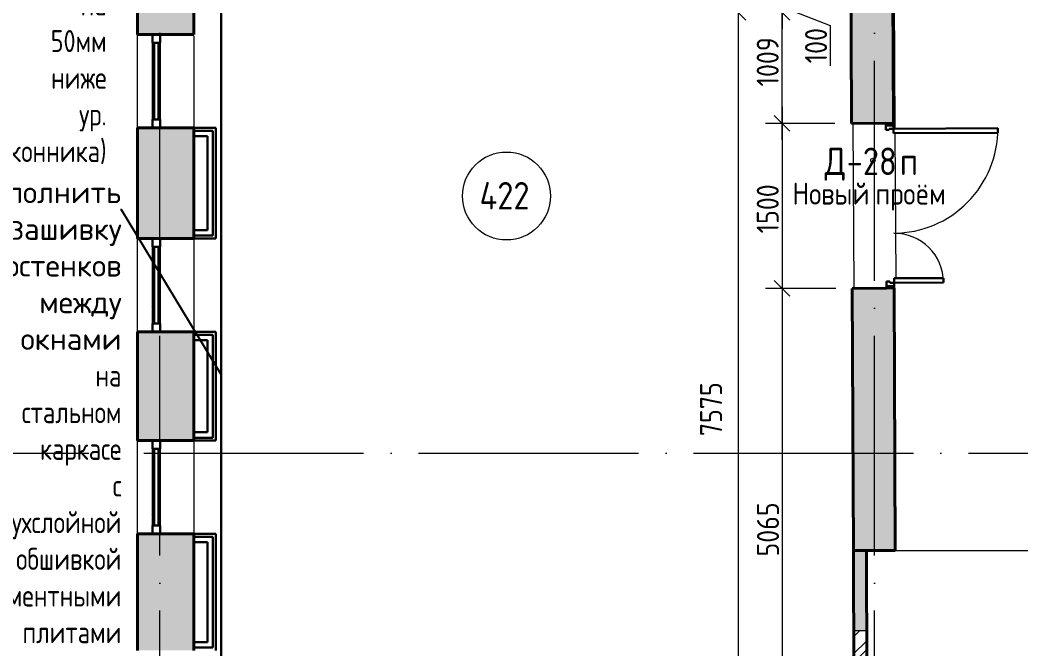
# Model space of a CAD drawing. Header units: millimetres. Extents: x 3050 to 430575, y -569542 to 36130.
# Drawn here: x 272209 to 281312, y -419146 to -413427 of the extents above; entities that cross this region are included whole.
import ezdxf
from ezdxf import colors
from ezdxf.entities.mleader import LeaderData, LeaderLine
from ezdxf.math import Vec2, Vec3

# ---------------------------------------------------------------- set-up
doc = ezdxf.new("R2010")
doc.units = ezdxf.units.MM
doc.linetypes.add('ADSK_Линия сетки', pattern=[25, 20, -2.5, 0, -2.5])
doc.linetypes.add('ADSK_Сверху', pattern=[4.5, 3, -1.5])
for name, color, linetype, lineweight in [('Витраж', 7, 'Continuous', 18), ('Двери', 7, 'Continuous', 18), ('Марки дверей', 7, 'Continuous', 20), ('Марки помещений', 7, 'Continuous', 20), ('Оси', 7, 'Continuous', 9), ('Панели витража', 7, 'Continuous', 18), ('Размеры', 7, 'Continuous', 9), ('Стены внутренние', 7, 'Continuous', 18), ('Стены наружные', 7, 'Continuous', 18), ('Стены штриховка', 7, 'Continuous', 18)]:
    doc.layers.add(name, color=color, linetype=linetype, lineweight=lineweight)
doc.layers.add('Линии', color=7, linetype='Continuous', lineweight=9, true_color=0x00a600)
doc.styles.add('GOST Common', font='GOST_Common.ttf', dxfattribs={"width": 0.9, "height": 200})
doc.styles.add('GOST Common_1', font='GOST_Common.ttf', dxfattribs={"width": 0.9, "height": 350})
doc.styles.add('GOST Common_2', font='GOST_Common.ttf', dxfattribs={"width": 0.9, "height": 250})
doc.dimstyles.new('ADSK_Основной_2_мм_Округление_до_1_мм_1', dxfattribs={"dimscale": 304.8, "dimtxt": 201.142999, "dimasz": 0.463911, "dimexe": 0.492126, "dimexo": 0.492126, "dimgap": 0.098425, "dimtad": 1, "dimdec": 0, "dimdsep": 46, "dimtxsty": 'GOST Common', "dimblk1": 'OBLIQUE', "dimblk2": 'OBLIQUE', "dimsah": 1, "dimcen": 0.09, "dimdle": 0.492126, "dimazin": 2, "dimtfac": 1, "dimtdec": 4, "dimtix": 1, "dimtmove": 1, "dimatfit": 3, "dimfxl": 1, "dimtvp": 1, "dimtolj": 1, "dimtzin": 0, "dimlwd": 20, "dimlwe": 20, "dimarcsym": 2})

# ---------------------------------------------------------------- blocks, each defined once
blk = doc.blocks.new('Прямоугольный импост - 70х20_56мм-1425354-04 План 4-го этажа маркировочный')
at = {"layer": 'Витраж', "color": 253, "linetype": 'ADSK_Сверху', "true_color": 0xaaaaaa}
for p, q in [((38946.9, 14814.6), (38876.9, 14814.6)), ((38876.9, 14738.6), (38876.9, 14814.6)), ((38946.9, 14738.6), (38946.9, 14814.6)), ((38876.9, 13964.6), (38876.9, 14040.6)), ((38946.9, 13964.6), (38946.9, 14040.6)), ((38876.9, 13964.6), (38946.9, 13964.6))]:
    blk.add_line(p, q, dxfattribs=at)
blk = doc.blocks.new('Прямоугольный импост - 70х20_56мм-1424848-04 План 4-го этажа маркировочный')
at = {"layer": 'Витраж', "color": 253, "linetype": 'ADSK_Сверху', "true_color": 0xaaaaaa}
for p, q in [((-76, 35), (0, 35)), ((0, 35), (0, -35)), ((0, -35), (-76, -35))]:
    blk.add_line(p, q, dxfattribs=at)
blk = doc.blocks.new('Прямоугольный импост - 70х20_56мм-1424849-04 План 4-го этажа маркировочный')
at = {"layer": 'Витраж', "color": 253, "linetype": 'ADSK_Сверху', "true_color": 0xaaaaaa}
for p, q in [((0, 35), (-76, 35)), ((0, -35), (0, 35)), ((-76, -35), (0, -35))]:
    blk.add_line(p, q, dxfattribs=at)
blk = doc.blocks.new('Прямоугольный импост - 70х60мм-V3-04 План 4-го этажа маркировочный')
at = {"layer": 'Витраж', "color": 253, "linetype": 'ADSK_Сверху', "true_color": 0xaaaaaa}
for p, q in [((38946.9, 14738.6), (38876.9, 14738.6)), ((38876.9, 14040.6), (38876.9, 14738.6)), ((38946.9, 14040.6), (38946.9, 14738.6)), ((38876.9, 14040.6), (38946.9, 14040.6))]:
    blk.add_line(p, q, dxfattribs=at)
blk = doc.blocks.new('Системная панель - _AR_Стекло_40мм_привязка по центру-V58-04 План 4-го этажа маркировочный')
at = {"layer": 'Панели витража', "lineweight": 30}
for p, q in [((349, 20), (-349, 20)), ((-349, 20), (-349, -20)), ((349, -20), (349, 20)), ((-349, -20), (349, -20))]:
    blk.add_line(p, q, dxfattribs=at)
blk = doc.blocks.new('Прямоугольный импост - 70х40_56мм-V36-04 План 4-го этажа маркировочный')
at = {"layer": 'Витраж'}
for p, q in [((38876.9, 14738.6), (38876.9, 14040.6)), ((38946.9, 14738.6), (38946.9, 14040.6))]:
    blk.add_line(p, q, dxfattribs=at)
blk = doc.blocks.new('Прямоугольный импост - 70х20_56мм-V59-04 План 4-го этажа маркировочный')
at = {"layer": 'Витраж', "lineweight": 30}
for p, q in [((-76, 35), (0, 35)), ((-76, -35), (-76, 35)), ((0, 35), (0, -35)), ((0, -35), (-76, -35))]:
    blk.add_line(p, q, dxfattribs=at)
blk = doc.blocks.new('Прямоугольный импост - 70х20_56мм-V60-04 План 4-го этажа маркировочный')
at = {"layer": 'Витраж', "lineweight": 30}
for p, q in [((0, 35), (-76, 35)), ((-76, 35), (-76, -35)), ((0, -35), (0, 35)), ((-76, -35), (0, -35))]:
    blk.add_line(p, q, dxfattribs=at)
blk = doc.blocks.new('AC_Дверь_Двупольная - Д-28п 1500х2200h-2309814-04 План 4-го этажа маркировочный')
at = {"layer": 'Двери', "lineweight": 30}
for p, q in [((-700, 1140), (-660, 1140)), ((-700, 190), (-700, 1140)), ((-660, 1140), (-660, 190)), ((700, 640), (660, 640)), ((660, 640), (660, 190)), ((700, 190), (700, 640)), ((-750, 190), (-730, 190)), ((-750, 120), (-750, 190)), ((-730, 190), (-700, 190)), ((-730, 120), (-730, 190)), ((-730, 190), (-730, 120)), ((-660, 190), (-700, 190)), ((-700, 190), (-700, 150)), ((660, 190), (700, 190)), ((730, 190), (700, 190)), ((700, 190), (700, 150)), ((730, 120), (730, 190)), ((750, 190), (730, 190)), ((730, 190), (730, 120)), ((750, 120), (750, 190)), ((-730, 120), (-750, 120)), ((-690, 120), (-730, 120)), ((-700, 150), (-690, 150)), ((-690, 150), (-690, 120)), ((700, 150), (690, 150)), ((690, 150), (690, 120)), ((690, 120), (730, 120)), ((730, 120), (750, 120))]:
    blk.add_line(p, q, dxfattribs=at)
at = {"layer": 'Двери'}
for centre, radius, start, end in [((-700, 190), 950, 360, 90), ((700, 190), 450, 90, 180)]:
    blk.add_arc(centre, radius, start, end, dxfattribs=at)
blk = doc.blocks.new('ADSK_Марка_Помещение_ОдноЗначение - Номер-247393-04 План 4-го этажа маркировочный')
at = {"layer": 'Марки помещений'}
blk.add_circle((0, 0), 4, dxfattribs=at)
blk = doc.blocks.new('ADSK_Марка_Дверь - Марка типа и комментарии-2020407-04 План 4-го этажа маркировочный')
at = {"layer": 'Марки дверей', "lineweight": 9}
blk.add_circle((0, 0), 0.2, dxfattribs=at)
blk = doc.blocks.new('_Oblique')
at = {"color": 0, "linetype": 'ByBlock', "lineweight": -2}
blk.add_line((-0.5, -0.5), (0.5, 0.5), dxfattribs=at)
blk = doc.blocks.new('*D12207')
at = {"layer": 'Defpoints', "color": 0, "transparency": 16777216}
for p in [(279764.3, -413256.9), (279139.7, -413356.9), (279768.1, -413356.9)]:
    blk.add_point(p, dxfattribs=at)
at = {"layer": 'Размеры', "color": 0, "lineweight": 20, "transparency": 16777216}
for p, q in [((279139.7, -413106.9), (279139.7, -413506.9)), ((279614.3, -413256.9), (278989.7, -413256.9)), ((279618.1, -413356.9), (278989.7, -413356.9)), ((279139.7, -413306.9), (279578.1, -413476.9)), ((279578.1, -413476.9), (279578.1, -413842.9))]:
    blk.add_line(p, q, dxfattribs=at)
at = {"layer": 'Размеры', "color": 0, "lineweight": 20, "transparency": 16777216, "xscale": 141.4, "yscale": 141.4, "zscale": 141.4}
for p, rotation in [((279139.7, -413256.9), 90), ((279139.7, -413356.9), 270)]:
    blk.add_blockref('_Oblique', p, dxfattribs=dict(at, rotation=rotation))
at = {"layer": 'Размеры', "color": 0, "transparency": 16777216, "insert": (279448.1, -413659.9), "char_height": 200, "attachment_point": 5, "rotation": 90, "style": 'GOST Common'}
blk.add_mtext('\\A1;100', dxfattribs=at)
blk = doc.blocks.new('*D12208')
at = {"layer": 'Defpoints', "color": 0, "transparency": 16777216}
for p in [(279768.1, -413356.9), (279138.5, -414366.3), (279768.1, -414366.3)]:
    blk.add_point(p, dxfattribs=at)
at = {"layer": 'Размеры', "color": 0, "lineweight": 20, "transparency": 16777216}
for p, q in [((279138.5, -413206.9), (279138.5, -414516.3)), ((279618.1, -413356.9), (278988.5, -413356.9)), ((279618.1, -414366.3), (278988.5, -414366.3))]:
    blk.add_line(p, q, dxfattribs=at)
at = {"layer": 'Размеры', "color": 0, "lineweight": 20, "transparency": 16777216, "xscale": 141.4, "yscale": 141.4, "zscale": 141.4}
for p, rotation in [((279138.5, -413356.9), 90), ((279138.5, -414366.3), 270)]:
    blk.add_blockref('_Oblique', p, dxfattribs=dict(at, rotation=rotation))
at = {"layer": 'Размеры', "color": 0, "transparency": 16777216, "insert": (279008.5, -413807), "char_height": 200, "attachment_point": 5, "rotation": 90, "style": 'GOST Common'}
blk.add_mtext('\\A1;1009', dxfattribs=at)
blk = doc.blocks.new('*D12209')
at = {"layer": 'Defpoints', "color": 0, "transparency": 16777216}
for p in [(279768.1, -414366.3), (279138.9, -415866.3), (279768.1, -415866.3)]:
    blk.add_point(p, dxfattribs=at)
at = {"layer": 'Размеры', "color": 0, "lineweight": 20, "transparency": 16777216}
for p, q in [((279138.9, -414216.3), (279138.9, -416016.3)), ((279618.1, -414366.3), (278988.9, -414366.3)), ((279618.1, -415866.3), (278988.9, -415866.3))]:
    blk.add_line(p, q, dxfattribs=at)
at = {"layer": 'Размеры', "color": 0, "lineweight": 20, "transparency": 16777216, "xscale": 141.4, "yscale": 141.4, "zscale": 141.4}
for p, rotation in [((279138.9, -414366.3), 90), ((279138.9, -415866.3), 270)]:
    blk.add_blockref('_Oblique', p, dxfattribs=dict(at, rotation=rotation))
at = {"layer": 'Размеры', "color": 0, "transparency": 16777216, "insert": (279008.9, -415143.4), "char_height": 200, "attachment_point": 5, "rotation": 90, "style": 'GOST Common'}
blk.add_mtext('\\A1;1500', dxfattribs=at)
blk = doc.blocks.new('*D12210')
at = {"layer": 'Defpoints', "color": 0, "transparency": 16777216}
for p in [(279778.1, -415866.4), (279138.9, -420931.6), (279794.7, -420931.6)]:
    blk.add_point(p, dxfattribs=at)
at = {"layer": 'Размеры', "color": 0, "lineweight": 20, "transparency": 16777216}
for p, q in [((279138.9, -415716.4), (279138.9, -421081.6)), ((279628.1, -415866.4), (278988.9, -415866.4)), ((279644.7, -420931.6), (278988.9, -420931.6))]:
    blk.add_line(p, q, dxfattribs=at)
at = {"layer": 'Размеры', "color": 0, "lineweight": 20, "transparency": 16777216, "xscale": 141.4, "yscale": 141.4, "zscale": 141.4}
for p, rotation in [((279138.9, -415866.4), 90), ((279138.9, -420931.6), 270)]:
    blk.add_blockref('_Oblique', p, dxfattribs=dict(at, rotation=rotation))
at = {"layer": 'Размеры', "color": 0, "transparency": 16777216, "insert": (279011.4, -418058.5), "char_height": 200, "attachment_point": 5, "rotation": 90, "style": 'GOST Common'}
blk.add_mtext('\\A1;5065', dxfattribs=at)
blk = doc.blocks.new('*D12222')
at = {"layer": 'Defpoints', "color": 0, "transparency": 16777216}
for p in [(279768.1, -413356.6), (278739.7, -420931.6), (279794.7, -420931.6)]:
    blk.add_point(p, dxfattribs=at)
at = {"layer": 'Размеры', "color": 0, "lineweight": 20, "transparency": 16777216}
for p, q in [((278739.7, -413206.6), (278739.7, -421081.6)), ((279618.1, -413356.6), (278589.7, -413356.6)), ((279644.7, -420931.6), (278589.7, -420931.6))]:
    blk.add_line(p, q, dxfattribs=at)
at = {"layer": 'Размеры', "color": 0, "lineweight": 20, "transparency": 16777216, "xscale": 141.4, "yscale": 141.4, "zscale": 141.4}
for p, rotation in [((278739.7, -413356.6), 90), ((278739.7, -420931.6), 270)]:
    blk.add_blockref('_Oblique', p, dxfattribs=dict(at, rotation=rotation))
at = {"layer": 'Размеры', "color": 0, "transparency": 16777216, "insert": (278493.9, -416965.2), "char_height": 200, "attachment_point": 5, "rotation": 90, "style": 'GOST Common'}
blk.add_mtext('\\A1;7575', dxfattribs=at)
blk = doc.blocks.new('*D12232')
at = {"layer": 'Defpoints', "color": 0, "transparency": 16777216}
for p in [(279907.6, -418249.9), (281718.9, -418249.9), (279914.4, -420803.5)]:
    blk.add_point(p, dxfattribs=at)
at = {"layer": 'Размеры', "color": 0, "lineweight": 20, "transparency": 16777216}
for p, q in [((281718.9, -420953.5), (281718.9, -418099.9)), ((280057.6, -418249.9), (281868.9, -418249.9)), ((280064.4, -420803.5), (281868.9, -420803.5))]:
    blk.add_line(p, q, dxfattribs=at)
at = {"layer": 'Размеры', "color": 0, "lineweight": 20, "transparency": 16777216, "xscale": 141.4, "yscale": 141.4, "zscale": 141.4}
for p, rotation in [((281718.9, -418249.9), 90), ((281718.9, -420803.5), 270)]:
    blk.add_blockref('_Oblique', p, dxfattribs=dict(at, rotation=rotation))
at = {"layer": 'Размеры', "color": 0, "transparency": 16777216, "insert": (281583.5, -419333.5), "char_height": 200, "attachment_point": 5, "rotation": 90, "style": 'GOST Common'}
blk.add_mtext('\\A1;2554', dxfattribs=at)

msp = doc.modelspace()

# ---------------------------------------------------------------- hatches: boundary and pattern name
at = {"layer": 'Стены внутренние', "true_color": 0xc0c0c0}
h = msp.add_hatch(color=9, dxfattribs=at)
h.paths.add_polyline_path([(279787.57, -418250.29), (280167.56, -418248.78), (280158.07, -415864.84), (279778.07, -415866.35), (279787.53, -418240.63)])
h.paths.add_polyline_path([(279772.1, -414366.36), (280152.1, -414364.85), (280145.14, -412615.71), (279765.14, -412617.22), (279772.1, -414364.85)])
h.paths.add_polyline_path([(279759.76, -411266.54), (280139.76, -411265.02), (280135.49, -410210.93), (279755.48, -410191.49), (279759.56, -411216.12)])
h = msp.add_hatch(color=9, dxfattribs=at)
h.paths.add_polyline_path([(279796.43, -421582.62), (279916.43, -421582.62), (279913.65, -420535.99), (279793.65, -420536.31), (279795.12, -421088.35)])
h.paths.add_polyline_path([(279789.5, -418978.31), (279909.5, -418977.99), (279907.56, -418249.92), (279787.57, -418250.24), (279789.5, -418977.99)])
at = {"layer": 'Стены внутренние', "lineweight": 9}
h = msp.add_hatch(dxfattribs=at)
h.set_pattern_fill('FP_2', color=256, style=0, pattern_type=2)
h.set_pattern_definition([(45, (279438.2, -430621.87), (-117.8655, 117.8655), []), (45, (279516.77, -430621.87), (-117.8655, 117.8655), [])])
h.paths.add_polyline_path([(279793.65, -420536.31), (279913.65, -420535.99), (279909.5, -418977.99), (279789.5, -418978.31), (279791.07, -419569.54)])
at = {"layer": 'Стены наружные', "true_color": 0xc0c0c0}
h = msp.add_hatch(color=9, dxfattribs=at)
h.paths.add_polyline_path([(273278.56, -421582.67), (273788.56, -421582.67), (273788.56, -420888.01), (273278.56, -420888.01), (273278.56, -421538.52)])
h.paths.add_polyline_path([(273278.56, -419158.01), (273788.56, -419158.01), (273788.56, -418099.49), (273278.56, -418099.49)])
h.paths.add_polyline_path([(273278.56, -417249.49), (273788.56, -417249.49), (273788.56, -416262.18), (273278.56, -416262.18)])
h.paths.add_polyline_path([(273278.56, -415412.18), (273788.56, -415412.18), (273788.56, -414408.18), (273278.56, -414408.18), (273278.56, -415013.15)])
h.paths.add_polyline_path([(273647.23, -413558.18), (273788.56, -413558.18), (273788.56, -412546.39), (273278.56, -412546.39), (273278.56, -413558.18), (273631.9, -413558.18)])
h.paths.add_polyline_path([(273278.56, -410816.39), (273788.56, -410816.39), (273788.56, -409646.86), (273650.85, -409646.86), (273650.85, -409700.93), (273278.56, -409700.93), (273278.56, -410456.72)])

# ---------------------------------------------------------------- linework, layer by layer
at = {"layer": 'Линии', "color": 8, "lineweight": 18, "true_color": 0x808080}
for p, q in [((280144.26, -411355.01), (280165.5, -414414.8)), ((279795.56, -415866.28), (279785.15, -414366.31)), ((280165.77, -414454.8), (280174.94, -415774.77))]:
    msp.add_line(p, q, dxfattribs=at)
at = {"layer": 'Оси', "linetype": 'ADSK_Линия сетки', "ltscale": 100}
for p, q in [((273479.52, -435797.51), (273479.52, -386200.07)), ((279979.52, -435797.51), (279979.52, -386200.07)), ((268333.38, -417365.13), (336561.32, -417365.13))]:
    msp.add_line(p, q, dxfattribs=at)
at = {"layer": 'Стены внутренние', "lineweight": 40}
for p, q in [((279764.34, -412416.53), (279768.44, -413446.18)), ((280152.1, -414364.85), (280144.34, -412415.02)), ((273788.56, -413448.18), (273788.56, -413558.18)), ((279768.93, -413568.18), (279768.45, -413448.18)), ((279768.93, -413570.18), (279772.1, -414366.36)), ((279772.1, -414366.36), (280082.1, -414365.13)), ((280088.07, -415865.12), (279778.07, -415866.35)), ((279778.07, -415866.35), (279787.57, -418250.29)), ((280167.56, -418248.78), (280158.07, -415864.84)), ((279787.57, -418250.29), (280167.56, -418248.78)), ((279907.56, -418249.92), (279787.57, -418250.24)), ((279787.57, -418250.24), (279794.75, -420951.53)), ((279916.43, -421582.62), (279907.56, -418249.92))]:
    msp.add_line(p, q, dxfattribs=at)
at = {"layer": 'Стены внутренние', "color": 32, "lineweight": 30, "true_color": 0xcd6928}
for p, q in [((274038.56, -418333.24), (274038.56, -413356.86)), ((273788.56, -414408.18), (273988.56, -414408.18)), ((273788.56, -414433.18), (273963.56, -414433.18)), ((273963.56, -415387.18), (273963.56, -414433.18)), ((273988.56, -415412.18), (273988.56, -414408.18)), ((273788.56, -414483.18), (273913.56, -414483.18)), ((273913.56, -415337.18), (273913.56, -414483.18)), ((273788.56, -415337.18), (273913.56, -415337.18)), ((273788.56, -415387.18), (273963.56, -415387.18)), ((273788.56, -415412.18), (273988.56, -415412.18)), ((273788.56, -416262.83), (273988.56, -416262.83)), ((273988.56, -417249.49), (273988.56, -416262.83)), ((273788.56, -416287.83), (273963.56, -416287.83)), ((273788.56, -416337.83), (273913.56, -416337.83)), ((273913.56, -417174.49), (273913.56, -416337.83)), ((273963.56, -417224.49), (273963.56, -416287.83)), ((274038.56, -421582.67), (274038.56, -416648.62)), ((273788.56, -417174.49), (273913.56, -417174.49)), ((273788.56, -417224.49), (273963.56, -417224.49)), ((273788.56, -417249.49), (273988.56, -417249.49)), ((273788.56, -418099.49), (273988.56, -418099.49)), ((273788.56, -418124.49), (273963.56, -418124.49)), ((273788.56, -418174.49), (273913.56, -418174.49)), ((273913.56, -419083.01), (273913.56, -418174.49)), ((273963.56, -419133.01), (273963.56, -418124.49)), ((273988.56, -419158.01), (273988.56, -418099.49)), ((273788.56, -419083.01), (273913.56, -419083.01)), ((273788.56, -419133.01), (273963.56, -419133.01))]:
    msp.add_line(p, q, dxfattribs=at)
at = {"layer": 'Стены внутренние'}
msp.add_line((279789.5, -418978.31), (279909.5, -418977.99), dxfattribs=at)
at = {"layer": 'Стены наружные', "lineweight": 40}
for p, q in [((273278.56, -412546.39), (273278.56, -413558.18)), ((273788.56, -413446.18), (273788.56, -412546.39)), ((273278.56, -413558.18), (273788.56, -413558.18)), ((273278.56, -414408.18), (273278.56, -415412.18)), ((273788.56, -414408.18), (273278.56, -414408.18)), ((273788.56, -415412.18), (273788.56, -414408.18)), ((273278.56, -415412.18), (273788.56, -415412.18)), ((273278.56, -416262.18), (273278.56, -417249.49)), ((273788.56, -416262.18), (273278.56, -416262.18)), ((273788.56, -417249.49), (273788.56, -416262.18)), ((273278.56, -417249.49), (273788.56, -417249.49)), ((273278.56, -418099.49), (273278.56, -419158.01)), ((273788.56, -418099.49), (273278.56, -418099.49)), ((273788.56, -419158.01), (273788.56, -418099.49))]:
    msp.add_line(p, q, dxfattribs=at)
at = {"layer": 'Стены наружные'}
for p, q in [((273278.56, -414408.18), (273278.56, -413558.18)), ((273788.56, -413570.18), (273788.56, -414408.18)), ((273278.56, -416262.18), (273278.56, -415412.18)), ((273788.56, -415412.18), (273788.56, -416262.18)), ((273278.56, -418099.49), (273278.56, -417249.49)), ((273788.56, -417249.49), (273788.56, -418099.49))]:
    msp.add_line(p, q, dxfattribs=at)
at = {"layer": 'Стены штриховка'}
for p, q in [((273788.56, -413446.18), (273788.56, -413448.18)), ((279768.45, -413448.18), (279768.44, -413446.18)), ((279768.93, -413570.18), (279768.93, -413568.18))]:
    msp.add_line(p, q, dxfattribs=at)

# ---------------------------------------------------------------- block references
at = {"layer": 'Витраж', "color": 253, "linetype": 'ADSK_Сверху', "true_color": 0xaaaaaa}
for name, p in [('Прямоугольный импост - 70х20_56мм-1425354-04 План 4-го этажа маркировочный', (234536.66, -428372.8)), ('Прямоугольный импост - 70х60мм-V3-04 План 4-го этажа маркировочный', (234536.66, -428372.8)), ('Прямоугольный импост - 70х20_56мм-1425354-04 План 4-го этажа маркировочный', (234536.66, -430226.8)), ('Прямоугольный импост - 70х60мм-V3-04 План 4-го этажа маркировочный', (234536.66, -430226.8)), ('Прямоугольный импост - 70х20_56мм-1425354-04 План 4-го этажа маркировочный', (234536.66, -432064.11)), ('Прямоугольный импост - 70х60мм-V3-04 План 4-го этажа маркировочный', (234536.66, -432064.11))]:
    msp.add_blockref(name, p, dxfattribs=at)
at = {"layer": 'Витраж', "color": 253, "linetype": 'ADSK_Сверху', "true_color": 0xaaaaaa, "extrusion": (0, 0, -1), "rotation": 90.00000000000007}
for p in [(-273448.56, -413558.18), (-273448.56, -415412.18), (-273448.56, -417249.49)]:
    msp.add_blockref('Прямоугольный импост - 70х20_56мм-1424848-04 План 4-го этажа маркировочный', p, dxfattribs=at)
at = {"layer": 'Витраж', "extrusion": (0, 0, -1), "rotation": 90.00000000000007}
for p in [(-273448.56, -413558.18), (-273448.56, -415412.18), (-273448.56, -417249.49)]:
    msp.add_blockref('Прямоугольный импост - 70х20_56мм-V59-04 План 4-го этажа маркировочный', p, dxfattribs=at)
at = {"layer": 'Витраж'}
for p in [(234536.66, -428372.8), (234536.66, -430226.8), (234536.66, -432064.11)]:
    msp.add_blockref('Прямоугольный импост - 70х40_56мм-V36-04 План 4-го этажа маркировочный', p, dxfattribs=at)
at = {"layer": 'Витраж', "color": 253, "linetype": 'ADSK_Сверху', "true_color": 0xaaaaaa, "rotation": 269.9999999999999}
for p in [(273448.56, -414408.18), (273448.56, -416262.18), (273448.56, -418099.49)]:
    msp.add_blockref('Прямоугольный импост - 70х20_56мм-1424849-04 План 4-го этажа маркировочный', p, dxfattribs=at)
at = {"layer": 'Витраж', "rotation": 269.9999999999999}
for p in [(273448.56, -414408.18), (273448.56, -416262.18), (273448.56, -418099.49)]:
    msp.add_blockref('Прямоугольный импост - 70х20_56мм-V60-04 План 4-го этажа маркировочный', p, dxfattribs=at)
at = {"layer": 'Двери', "rotation": 270.2280982593265}
msp.add_blockref('AC_Дверь_Двупольная - Д-28п 1500х2200h-2309814-04 План 4-го этажа маркировочный', (279965.09, -415115.6), dxfattribs=at)
at = {"layer": 'Марки дверей', "xscale": 99.99999999999993, "yscale": 99.99999999999993, "zscale": 99.99999999999993}
msp.add_blockref('ADSK_Марка_Дверь - Марка типа и комментарии-2020407-04 План 4-го этажа маркировочный', (279965.09, -414703.27), dxfattribs=at)
at = {"layer": 'Марки помещений', "xscale": 99.99999999999993, "yscale": 99.99999999999993, "zscale": 99.99999999999993}
msp.add_blockref('ADSK_Марка_Помещение_ОдноЗначение - Номер-247393-04 План 4-го этажа маркировочный', (276633.16, -415026.72), dxfattribs=at)
at = {"layer": 'Панели витража', "rotation": 89.99999999999993}
for p in [(273448.56, -413983.18), (273448.56, -415837.18), (273448.56, -417674.49)]:
    msp.add_blockref('Системная панель - _AR_Стекло_40мм_привязка по центру-V58-04 План 4-го этажа маркировочный', p, dxfattribs=at)

# ---------------------------------------------------------------- texts
at = {"layer": 'Марки дверей', "lineweight": 9, "attachment_point": 1}
for s, insert, char_height, width, style in [('\\fGOST Common|b0|i0|c204|p34|;\\W.9;Д', (279525.26, -414586.25), 250, 245.3164, 'GOST Common_2'), ('-28', (279727.66, -414586.25), 250, 584.4302, 'GOST Common_2'), ('\\fGOST Common|b0|i0|c204|p34|;\\W.9;п', (280209.87, -414586.25), 250, 194.8101, 'GOST Common_2'), ('Новый', (279233.66, -414905.15), 200, 836.9617, 'GOST Common_1'), ('проём', (279989.71, -414905.15), 200, 815.3162, 'GOST Common_1')]:
    msp.add_mtext(s, dxfattribs=dict(at, insert=insert, char_height=char_height, width=width, style=style))
at = {"layer": 'Марки помещений', "lineweight": 9, "insert": (276388.35, -414898.99), "char_height": 250, "width": 606.0757, "attachment_point": 1, "style": 'GOST Common_2'}
msp.add_mtext('422', dxfattribs=at)

# ---------------------------------------------------------------- dimensions: what is measured, and where the dimension line sits
at = {"layer": 'Размеры', "color": 18, "true_color": 0x000000}
for base, p1, p2, picture, middle in [((279139.68, -413356.87), (279764.34, -413256.87), (279768.08, -413356.87), '*D12207', (279578.14, -413506.87)), ((278739.7, -420931.57), (279768.08, -413356.61), (279794.7, -420931.57), '*D12222', (278623.88, -416965.22)), ((279138.45, -414366.31), (279768.08, -413356.87), (279768.08, -414366.31), '*D12208', (279138.45, -413807)), ((279138.95, -415866.28), (279768.08, -414366.31), (279768.08, -415866.28), '*D12209', (279138.95, -415143.45)), ((279138.95, -420931.57), (279778.07, -415866.35), (279794.7, -420931.57), '*D12210', (279141.39, -418058.49)), ((281718.91, -418249.92), (279914.36, -420803.52), (279907.56, -418249.92), '*D12232', (281713.53, -419333.46))]:
    dim = msp.add_linear_dim(base=base, p1=p1, p2=p2, angle=90, dimstyle='ADSK_Основной_2_мм_Округление_до_1_мм_1', override={"dimpost": '<>'}, dxfattribs=at)
    dim.commit()
    dim.dimension.update_dxf_attribs({"geometry": picture, "text_midpoint": middle, "dimtype": 160})

# ---------------------------------------------------------------- leaders
ml = msp.add_multileader_mtext('Standard', dxfattribs=at)
ml.set_content('\\pxt9;{\\fISOCPEUR|b0|i0|c204|p34;Выполнить зашивку простенков между \\Pокнами\\P\\W0.8;\\C256;на стальном каркасе с двухслойной обшивкой \\Pцементными плитами Кнауф Аквапанель (12,5 мм) \\Pи минеральным заполнением - 75мм (от верхнего\\Pперекрытия до ур. подоконника (опустить на 50мм\\Pниже ур. подоконника)}', color=(0, 0, 0))
ml.set_leader_properties()
ml.build(insert=Vec2(0, 0))
ml.multileader.update_dxf_attribs({"text_right_attachment_type": 6, "dogleg_length": 0.36, "arrow_head_size": 0.18})
ctx = ml.context
ctx.base_point, ctx.char_height, ctx.arrow_head_size, ctx.landing_gap_size, ctx.plane_origin = Vec3(267812.6, -403645.96), 200, 0.18, 0.09, Vec3(267230.95, -402652.34)
ctx.right_attachment, ctx.text_align_type = 6, 2
notes = []
notes.append((ctx, [(1, (1, 1, 0), (272997.14, -403775.96), (-1, 0), 0.36, [(0, [(273850.85, -405366.62)], 0, [])])]))
ctx.mtext.insert, ctx.mtext.width, ctx.mtext.alignment, ctx.mtext.flow_direction = Vec3(272996.69, -403515.96), 8.1071, 3, 5
ml = msp.add_multileader_mtext('Standard', dxfattribs=at)
ml.set_content('\\pxt9;{\\fISOCPEUR|b0|i0|c204|p34;Выполнить зашивку простенков между \\Pокнами\\P\\W0.8;\\C256;на стальном каркасе с двухслойной обшивкой \\Pцементными плитами Кнауф Аквапанель (12,5 мм) \\Pи минеральным заполнением - 75мм (от верхнего\\Pперекрытия до ур. подоконника (опустить на 50мм\\Pниже ур. подоконника)}', color=(0, 0, 0))
ml.set_leader_properties()
ml.build(insert=Vec2(0, 0))
ml.multileader.update_dxf_attribs({"text_right_attachment_type": 6, "dogleg_length": 0.36, "arrow_head_size": 0.18})
ctx = ml.context
ctx.base_point, ctx.char_height, ctx.arrow_head_size, ctx.landing_gap_size, ctx.plane_origin = Vec3(267947.22, -415022.13), 200, 0.18, 0.09, Vec3(267365.57, -413768.51)
ctx.right_attachment, ctx.text_align_type = 6, 2
notes.append((ctx, [(1, (1, 1, 0), (273131.85, -415152.13), (-1, 0), 0.45, [(0, [(274038.56, -416648.62)], 0, [])])]))
ctx.mtext.insert, ctx.mtext.width, ctx.mtext.alignment, ctx.mtext.flow_direction = Vec3(273131.31, -414892.13), 8.1071, 3, 5
for ctx, leaders in notes:
    for number, flags, end, landing, length, lines in leaders:
        leader = LeaderData()
        leader.index, (leader.has_last_leader_line, leader.has_dogleg_vector, leader.attachment_direction) = number, flags
        leader.last_leader_point, leader.dogleg_vector, leader.dogleg_length = Vec3(end), Vec3(landing), length
        for number, points, colour, breaks in lines:
            line = LeaderLine()
            line.index, line.vertices, line.color, line.breaks = number, Vec3.list(points), colors.encode_raw_color(colour), breaks
            leader.lines.append(line)
        ctx.leaders.append(leader)

doc.saveas('drawing.dxf')
